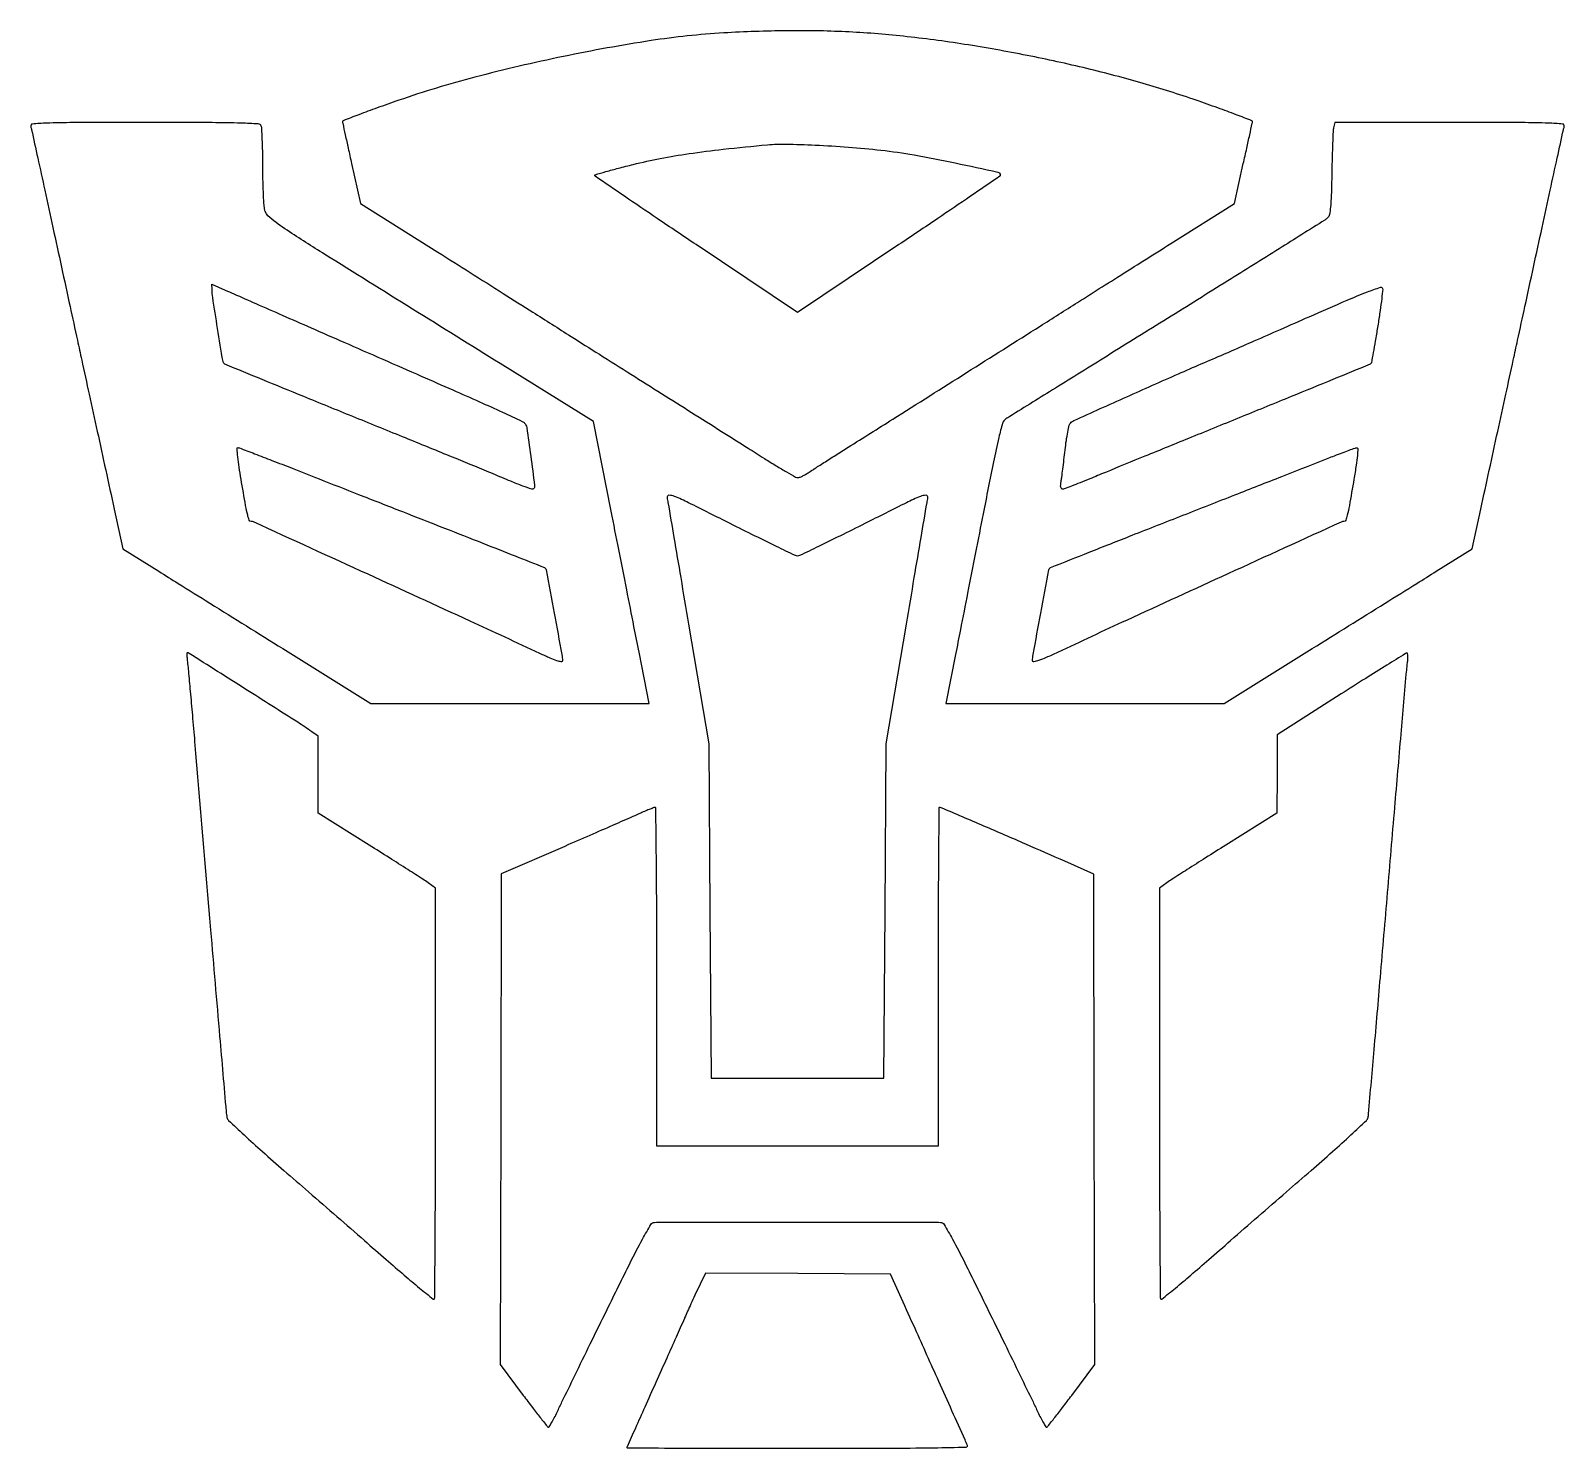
# Model space of a CAD drawing. Extents: x 35 to 701, y 70 to 685.
import ezdxf

# ---------------------------------------------------------------- set-up
doc = ezdxf.new("R2010")
doc.units = 0

msp = doc.modelspace()

# ---------------------------------------------------------------- linework, layer by layer
for points in [[(336, 683.854551, 0.023376), (304.493633, 680.516391, 0.013), (266.476912, 673.665256, 0.012905), (228.023798, 664.657436, 0.019291), (195, 654.641013, 0.002962), (185.613425, 651.33128, 0.004887), (177.726561, 648.410346, 0.000981), (170.868958, 645.778666, 0.343418), (170.601058, 645.332557, 0.023554), (170.708897, 644.696285, 0.000188), (171.808357, 639.670384, 0.000684), (173.079623, 633.90723, 0.000439), (174.569103, 627.226196), (178.43609, 609.952393), (211.968045, 588.809592, -0.000156), (225.979408, 579.968931, -0.000145), (240.349988, 570.889523, -0.000144), (253.137268, 562.800115, -0.000485), (261.5, 557.494993, 0.000567), (269.751326, 552.262445, 0.00018), (282.053125, 544.487062, 0.00018), (295.766641, 535.833228, 0.000201), (309, 527.496474, -0.000162), (322.021677, 519.294466, -0.00016), (335.099209, 511.045483, -0.000157), (346.550635, 503.812041, -0.000616), (353.614329, 499.334877, 0.004517), (358.741454, 496.140963, 0.00673), (363.288612, 493.44837, 0.003249), (367.181622, 491.246861, 0.12773), (368.132194, 491, 0.093738), (368.887898, 491.142932, 0.018916), (370.146319, 491.692406, 0.019354), (371.581789, 492.454787, 0.017038), (373.017865, 493.357127, -0.005925), (375.11348, 494.739769, -0.000848), (379.442748, 497.512701, -0.000964), (384.57601, 500.77443, -0.000822), (390, 504.193753, 0.000438), (409.325211, 516.355748, 0.000105), (441.364551, 536.567775, 0.000095), (473.247481, 556.698994, 0.000599), (489.5, 566.992608, -0.000534), (496.309067, 571.306404, -0.000157), (506.762169, 577.908591, -0.000158), (518.523899, 585.326942, -0.00017), (530.00951, 592.560625), (557.519021, 609.873181), (561.400335, 627.18659, 0.000398), (562.895892, 633.882805, 0.000619), (564.173583, 639.65875, 0.00017), (565.279514, 644.695905, 0.021352), (565.390824, 645.332557, 0.346059), (565.125782, 645.778823, 0.000987), (558.271055, 648.410533, 0.004905), (550.386017, 651.331666, 0.002972), (541, 654.64165, 0.012916), (518.018311, 661.933926, 0.011126), (493.522471, 668.428801, 0.010647), (467.641845, 674.097705, 0.009455), (440.5, 678.90872, 0.012469), (413.971342, 682.419826, 0.01484), (388.797494, 684.361335, 0.014701), (363.351767, 684.816669, 0.011827)], [(35.381639, 643.25, -0.017574), (35.734151, 641.879771, -0.000114), (38.417342, 629.676563, -0.000458), (41.468191, 615.725194, -0.000292), (44.990769, 599.5, 0.000093), (48.721347, 582.283581, 0.000096), (52.411581, 565.284375, 0.000093), (55.610045, 550.577306, 0.000419), (57.484612, 542, -0.000215), (60.737749, 527.1439, -0.00017), (64.24595, 511.063757, -0.000163), (67.896233, 494.278649, -0.000158), (71.577982, 477.296289), (75.302032, 460.092578), (90.901016, 450.37594, -0.000114), (99.337173, 445.118363, -0.000028), (113.135338, 436.513605, -0.000029), (128.923217, 426.665505, -0.000029), (144.68737, 416.829651), (182.87474, 393), (243.26852, 393), (303.662299, 393), (299.272058, 415.25, 0.000052), (297.062541, 426.441782, 0.000019), (293.912246, 442.386904, 0.000019), (290.457268, 459.867281, 0.000022), (287.190908, 476.38627), (279.5, 515.27254), (239, 540.462612, -0.000147), (162.921072, 587.812915, -0.006042), (146.580974, 598.265531, -0.025215), (139.059637, 603.76787, -0.180151), (136.81058, 607.586208, -0.029861), (136.535934, 609.940768, -0.004244), (136.302581, 614.805986, -0.004819), (136.130647, 620.573861, -0.004091), (136.05763, 626.668213, 0.003684), (135.991449, 632.594516, 0.005281), (135.838626, 637.845413, 0.002956), (135.636959, 642.267734, 0.078894), (135.393011, 643.418213, 0.293205), (134.076047, 644.386453, 0.008068), (126.644032, 644.739047, 0.007057), (114.023907, 644.955585, 0.000761), (84.825624, 645, 0.000623), (53.737731, 644.961289, 0.008222), (42.254246, 644.743827, 0.014792), (36.122145, 644.344915, 0.471759)], [(600.558152, 642.75, 0.040747), (600.355914, 641.187447, 0.001976), (600.129026, 635.952129, 0.003207), (599.923779, 629.724437, 0.002306), (599.77127, 622.767884, -0.003296), (599.551669, 613.580765, -0.01571), (599.226816, 608.340083, -0.023698), (598.763545, 605.069503, -0.159324), (597.98217, 603.653011, -0.047452), (596.709893, 602.673965, -0.000113), (576.960387, 590.269459, -0.000737), (554.675466, 576.325284, -0.000459), (528.5, 560.033728, 0.000018), (502.282082, 543.74777, 0.000029), (479.861477, 529.817637, 0.000005), (460.062929, 517.514699, 0.001548), (458.411412, 516.481309, 0.181296), (456.994624, 514.617169, 0.013917), (455.326534, 508.430314, 0.009379), (452.994471, 497.840939, 0.001243), (448.536635, 475.332708, -0.000127), (445.246634, 458.524254, -0.000111), (441.799778, 440.958671, -0.000111), (438.679545, 425.094903, -0.000333), (436.53645, 414.25), (432.322453, 393), (492.723856, 393), (553.12526, 393), (591.31263, 416.829651, -0.000029), (607.076783, 426.665505, -0.000029), (622.864662, 436.513605, -0.000028), (636.662827, 445.118363, -0.000114), (645.098984, 450.37594), (660.697968, 460.092578), (664.422018, 477.296289, -0.000158), (668.103767, 494.278649, -0.000163), (671.75405, 511.063757, -0.00017), (675.262251, 527.1439, -0.000215), (678.515388, 542, 0.000419), (680.389955, 550.577306, 0.000093), (683.588419, 565.284375, 0.000096), (687.278653, 582.283581, 0.000093), (691.009231, 599.5, -0.000292), (694.531809, 615.725194, -0.000458), (697.582658, 629.676563, -0.000114), (700.265849, 641.879771, -0.017574), (700.618361, 643.25, 0.471838), (699.877509, 644.345122, 0.014744), (693.733195, 644.743838, 0.008208), (682.229671, 644.961291, 0.000621), (651.08644, 645), (601.038104, 645)], [(404.212704, 633.018628, -0.016497), (418.548542, 630.970171, -0.008351), (436.455612, 627.496155, -0.002014), (454.847012, 623.530947, -0.360392), (455.983215, 622.07484, -0.240039), (455.783524, 621.709617, -0.000093), (443.051291, 613.015975, -0.001369), (428.848789, 603.379189, -0.000829), (411.983215, 592.043372), (368, 562.586744), (324.016785, 592.043372, -0.000861), (307.151249, 603.380741, -0.001422), (292.948709, 613.022416, -0.0001), (280.223652, 621.71777, -0.240225), (280.016785, 622.096766, -0.342132), (280.234997, 622.39531, -0.001119), (284.925243, 623.734279, -0.005221), (290.328927, 625.203082, -0.003167), (296.75, 626.833266, -0.013017), (308.476401, 629.409513, -0.011156), (320.939161, 631.522121, -0.00901), (335.773335, 633.425104, -0.00424), (355, 635.375309, -0.027853), (362.931121, 635.668217, -0.007269), (375.675395, 635.243499, -0.007415), (390.098655, 634.338241, -0.007857)], [(157, 555.974351, 0.000008), (171.236025, 549.734275, 0.000005), (188.059375, 542.36061, 0.000005), (204.740291, 535.049759, 0.000009), (218.5, 529.019645, -0.001835), (230.078663, 523.894869, -0.00286), (240.012121, 519.386253, -0.000821), (248.616483, 515.404232, -0.096753), (249.605093, 514.686465, -0.152779), (250.538944, 512.736799, -0.00236), (252.280258, 500.26819, -0.001748), (253.948377, 487.562584, -0.232152), (253.456754, 486.12342, -0.287646), (252.735257, 485.958114, -0.005164), (248.844699, 487.357462, -0.009027), (243.603959, 489.41221, -0.003002), (236, 492.606625, 0.00385), (232.055018, 494.256046, 0.00012), (215.829599, 500.889155, 0.000234), (196.699787, 508.6938, 0.000162), (175.05821, 517.503183, -0.000328), (153.773284, 526.175602, -0.00054), (135.790486, 533.539006, -0.00003), (119.593556, 540.192733, -0.099212), (119.235281, 540.431385, -0.157147), (118.780578, 541.318488, -0.000378), (116.440325, 555.714261, -0.001334), (114.303161, 569.150977, -0.037034), (114.015357, 572.694971), (114, 574.889942), (119.75, 572.336142, 0.000945), (123.465234, 570.694459, 0.000079), (133.064063, 566.476423, 0.000106), (144.516315, 561.448992, 0.000082)], [(619.61557, 556.116504, -0.001907), (618.641717, 550.22264, -0.003049), (617.76001, 545.196743, -0.000637), (616.953358, 540.789831, -0.151924), (616.765285, 540.431952, -0.09916), (616.406502, 540.192907, -0.00003), (600.20968, 533.535281, -0.00054), (582.226754, 526.167473, -0.000328), (560.94179, 517.489935, 0.000147), (538.92656, 508.523996, 0.000187), (518.637274, 500.245176, 0.000145), (501.628199, 493.291635, 0.001575), (494.780844, 490.464812, -0.003521), (490.590776, 488.754062, -0.005144), (486.874938, 487.311538, -0.002625), (483.712198, 486.139947, -0.087601), (482.919553, 486, -0.240957), (482.475842, 486.227011, -0.112885), (482.217632, 486.837431, -0.063135), (482.167866, 487.846906, -0.023922), (482.343714, 489.25, 0.009796), (482.632469, 491.123507, 0.001755), (483.090219, 494.629688, 0.001895), (483.59657, 498.741734, 0.001711), (484.089784, 503, -0.008574), (484.62291, 507.1086, -0.011932), (485.250595, 510.764149, -0.008473), (485.893537, 513.767983, -0.132429), (486.384778, 514.686465, -0.098731), (487.900498, 515.767447, -0.000275), (510.798841, 526.052148, -0.00191), (533.234454, 536.01139, -0.002823), (553, 544.562354, 0.002397), (556.57983, 546.107444, 0.000186), (566.1375, 550.29134, 0.000254), (577.5343, 555.292291, 0.000194), (590, 560.775623, -0.00176), (606.401006, 567.928781, -0.009943), (615.237194, 571.538908, -0.009832), (620.86017, 573.580736, -0.458731), (621.792074, 573.032801, -0.07436), (621.827276, 571.884235, -0.002538), (621.273207, 567.39809, -0.004722), (620.540172, 562.096827, -0.003272)], [(148.797049, 495.043041, 0.000318), (160.428482, 490.462668, 0.000104), (177.563826, 483.731624, 0.000104), (196.585694, 476.268675, 0.000118), (214.845761, 469.113947, -0.00043), (231.492215, 462.579466, -0.000706), (245.569565, 457.016516, -0.00005), (258.214446, 451.997503, -0.102216), (258.56892, 451.764414, -0.151678), (258.983791, 450.975888, -0.00017), (262.453621, 432.220573, -0.000516), (265.753242, 414.247434, -0.045164), (266, 411.521184, -0.463377), (265.513338, 411.108812, -0.037632), (263.665356, 411.561279, -0.023951), (260.72858, 412.677571, -0.006698), (256.25, 414.70197, 0.001681), (225.993638, 428.745698, 0.000563), (181.684701, 449.070812, 0.000023), (132.067639, 471.76047, 0.107627), (130.967754, 472, -0.305053), (130.16072, 472.542897, -0.038266), (129.484158, 474.655294, -0.014659), (128.609734, 478.878907, -0.001139), (126.627889, 490.25, -0.006064), (125.786971, 495.522819, -0.010257), (125.227007, 499.960938, -0.004235), (124.868724, 503.661248, -0.440246), (125.178888, 504, -0.090413), (125.871059, 503.873807, -0.000453), (132.494247, 501.368893, -0.002037), (140.028321, 498.476498, -0.001287)], [(609.372111, 490.25, -0.00114), (607.388208, 478.867324, -0.014759), (606.514112, 474.649668, -0.038851), (605.836196, 472.544457, -0.304303), (605.02444, 472, 0.107616), (603.889805, 471.752929, 0.000025), (554.704191, 449.262972, 0.000586), (510.761553, 429.105392, 0.001748), (480.75, 415.168386, -0.006207), (475.843037, 412.942628, -0.021523), (472.594257, 411.681118, -0.030382), (470.502378, 411.109832, -0.475875), (470, 411.518144, -0.045202), (470.251101, 414.289986, -0.000536), (473.549315, 432.235761, -0.000177), (477.020648, 450.973174, -0.151611), (477.443745, 451.777078, -0.102312), (477.811466, 452.018778, -0.000031), (494.560824, 458.660319, -0.000553), (513.156153, 466.008726, -0.000336), (535.166904, 474.661639, 0.000035), (557.74711, 483.522732, 0.000047), (578.155278, 491.535293, 0.000031), (595.288011, 498.26496, 0.000518), (601, 500.515847, -0.003588), (604.337678, 501.807482, -0.005062), (607.331585, 502.90692, -0.003017), (609.863575, 503.790569, -0.068646), (610.618162, 503.937779, -0.441427), (611.066247, 503.4982, -0.013591), (610.882527, 500.613565, -0.015079), (610.374971, 496.437283, -0.004796)], [(311.394972, 482.328031, -0.009014), (311.804214, 480.165425, -0.000094), (314.379344, 465.055734, -0.000302), (317.334226, 447.634382, -0.000197), (320.728609, 427.5), (329.474086, 375.5), (329.987043, 303), (330.5, 230.5), (368, 230.5), (405.5, 230.5), (406.012957, 303), (406.525914, 375.5), (415.271391, 427.5, -0.000197), (418.665774, 447.634382, -0.000302), (421.620656, 465.055734, -0.000094), (424.195786, 480.165425, -0.009014), (424.605028, 482.328031, 0.471044), (423.805676, 483.325914, 0.101558), (421.298781, 482.850453, 0.018075), (415.288111, 480.12286, 0.001047), (397.225292, 471.078031, -0.001688), (386.413759, 465.681573, -0.002669), (377.103605, 461.135421, -0.000634), (368.930701, 457.211237, -0.112058), (368, 457, -0.112058), (367.069299, 457.211237, -0.000634), (358.896395, 461.135421, -0.002669), (349.586241, 465.681573, -0.001688), (338.774708, 471.078031, 0.001047), (320.711889, 480.12286, 0.018075), (314.701219, 482.850453, 0.101558), (312.194324, 483.325914, 0.471044)], [(103.415775, 410.25, -0.008441), (103.760524, 407.113732, -0.000602), (104.561313, 398.376562, -0.000848), (105.486126, 387.953753, -0.00064), (106.46808, 376.5, 0.000072), (113.381731, 294.766078, 0.000352), (117.321591, 248.653646, 0.000091), (120.138591, 216.024433, 0.029978), (120.510423, 213.5, 0.152668), (121.224614, 212.22073, 0.002021), (127.927521, 205.91875, 0.005574), (135.850367, 198.693355, 0.003605), (145.172711, 190.5, -0.000333), (155.926939, 181.172209, -0.000222), (168.229527, 170.477477, -0.000224), (180.14882, 160.097267, -0.00044), (189.619261, 151.827582, 0.002902), (197.408076, 145.093621, 0.004822), (204.060369, 139.51948, 0.000936), (209.924549, 134.719582, 0.384833), (210.410915, 134.744248, 0.197137), (210.653009, 135.323115, 0.00006), (210.826956, 161.240132, 0.001026), (210.957633, 190.03189, 0.000622), (211, 224.115775), (211, 312.898217), (207.75, 315.294413, 0.015916), (205.533135, 316.822431, 0.001023), (198.91875, 321.058436, 0.001495), (191.0093, 326.067857, 0.001112), (182.25, 331.551747), (160, 345.412885), (160, 362.138348), (160, 378.863812), (157.25, 380.811753, 0.012318), (151.19718, 384.879097, 0.00049), (128.742034, 399.147454, 0.000052), (104.075992, 414.783184, 0.142163), (103.328845, 415, 0.406524), (103.146201, 414.822102, 0.011156), (103.141316, 413.604688, 0.01697), (103.22148, 412.071436, 0.010048)], [(603.793164, 397.160852), (576.086327, 379.5), (576.043164, 362.456442), (576, 345.412885), (553.75, 331.551747, 0.001112), (544.9907, 326.067857, 0.001495), (537.08125, 321.058436, 0.001023), (530.466865, 316.822431, 0.015916), (528.25, 315.294413), (525, 312.898217), (525, 224.115775, 0.000622), (525.042367, 190.03189, 0.001026), (525.173044, 161.240132, 0.00006), (525.346991, 135.323115, 0.197137), (525.589085, 134.744248, 0.384833), (526.075451, 134.719582, 0.000936), (531.939631, 139.51948, 0.004822), (538.591924, 145.093621, 0.002902), (546.380739, 151.827582, -0.00044), (555.85118, 160.097267, -0.000224), (567.770473, 170.477477, -0.000222), (580.073061, 181.172209, -0.000333), (590.827289, 190.5, 0.003601), (600.149796, 198.693353, 0.005566), (608.073155, 205.91875, 0.002019), (614.776678, 212.220661, 0.1524), (615.49188, 213.5, 0.030069), (615.731255, 215.114816, 0.000051), (618.158796, 242.965625, 0.000396), (620.856878, 274.243604, 0.000245), (623.980101, 311, -0.000224), (627.114995, 347.911931, -0.00035), (629.851072, 379.695312, -0.000091), (632.265352, 407.454024, -0.012734), (632.6374, 410.75, 0.018546), (632.801571, 412.373436, 0.032366), (632.800201, 413.725375, 0.037057), (632.664015, 414.693142, 0.38206), (632.363544, 414.910852, 0.113459), (631.727591, 414.69386, 0.000286), (623.614783, 409.660017, 0.001783), (614.477258, 403.937848, 0.001108)], [(300, 345.505491, -0.00176), (296.510672, 343.961917, -0.00017), (288.0375, 340.252692, -0.000217), (277.933143, 335.838712, -0.000171), (267, 331.072779), (239.5, 319.096286), (239.245502, 212.746876), (238.991003, 106.397467), (249.064841, 92.948734, 0.002367), (252.979098, 87.77437, 0.003725), (256.394368, 83.372149, 0.001013), (259.401416, 79.571044, 0.138263), (259.870183, 79.233052, 0.349253), (260.273302, 79.367584, 0.009746), (261.310479, 81.032311, 0.015926), (262.487899, 83.157964, 0.009751), (263.746096, 85.733052, -0.00422), (265.825347, 90.110668, -0.000339), (271.412027, 101.601272, -0.000458), (278.098427, 115.298254, -0.000351), (285.42733, 130.25, -0.001488), (295.403809, 150.415021, -0.009017), (300.793397, 160.756294, -0.009236), (304.403845, 167.106975, -0.263195), (305.982078, 168.012, -0.001432), (307.568152, 168.016888, -0.000006), (325.032235, 168.020475, -0.00003), (344.854423, 168.023134, -0.000019), (368, 168.024, -0.000019), (391.145577, 168.023134, -0.00003), (410.967765, 168.020475, -0.000006), (428.431848, 168.016888, -0.001432), (430.017922, 168.012, -0.263195), (431.596155, 167.106975, -0.009236), (435.206603, 160.756294, -0.009017), (440.596191, 150.415021, -0.001488), (450.57267, 130.25, -0.000351), (457.901573, 115.298254, -0.000458), (464.587973, 101.601272, -0.000339), (470.174653, 90.110668, -0.00422), (472.253904, 85.733052, 0.009751), (473.512101, 83.157964, 0.015926), (474.689521, 81.032311, 0.009746), (475.726698, 79.367584, 0.349253), (476.129817, 79.233052, 0.138263), (476.598584, 79.571044, 0.001013), (479.605632, 83.372149, 0.003725), (483.020902, 87.77437, 0.002367), (486.935159, 92.948734), (497.008997, 106.397467), (496.754498, 212.739132), (496.5, 319.080797), (484, 324.593251, 0.001301), (467.074375, 332.004838, 0.001048), (448.843885, 339.885947, 0.000084), (430.337959, 347.836462, 0.101751), (429.542663, 348, 0.41199), (429.319476, 347.778502, 0.000054), (429.159407, 326.409375, 0.001154), (429.038995, 302.683628, 0.000692), (429, 274.5), (429, 201), (368, 201), (307, 201), (307, 274.5, 0.000956), (306.946107, 302.68231, 0.001595), (306.779688, 326.403751, 0.000103), (306.558117, 347.683677, 0.418585), (306.25, 347.980855, 0.084293), (305.748639, 347.882504, 0.003802), (304.104687, 347.24582, 0.006281), (302.161603, 346.447867, 0.004446)], [(323.512931, 136.36526, 0.000872), (321.782768, 132.645921, 0.001411), (320.325673, 129.475831, 0.00019), (319.038839, 126.652379, 0.107223), (319, 126.473349, -0.105356), (318.960995, 126.290293, -0.000024), (315.328125, 118.153605, -0.000489), (311.292812, 109.140373, -0.000296), (306.5, 98.480119, 0.000456), (301.707359, 87.811157, 0.000748), (297.671875, 78.769565, 0.000055), (294.059399, 70.640699, 0.104902), (294, 70.360697, 0.412761), (294.147762, 70.2122, 0.000023), (315.768928, 70.105955, 0.000761), (339.690603, 70.025919, 0.000456), (368.106989, 70, 0.000652), (406.467015, 70.050034, 0.003593), (427.141569, 70.252535, 0.001356), (441.23915, 70.530174, 0.523153), (441.715296, 71.25, 0.010646), (440.682549, 73.686641, 0.000049), (429.334675, 98.943085, 0.000243), (419.002188, 121.903757, 0.00116), (413.064528, 135), (408.27457, 145.5), (368.150216, 145.761333), (328.025861, 146.022667)]]:
    msp.add_lwpolyline(points, format="xyb", close=True)

doc.saveas('drawing.dxf')
